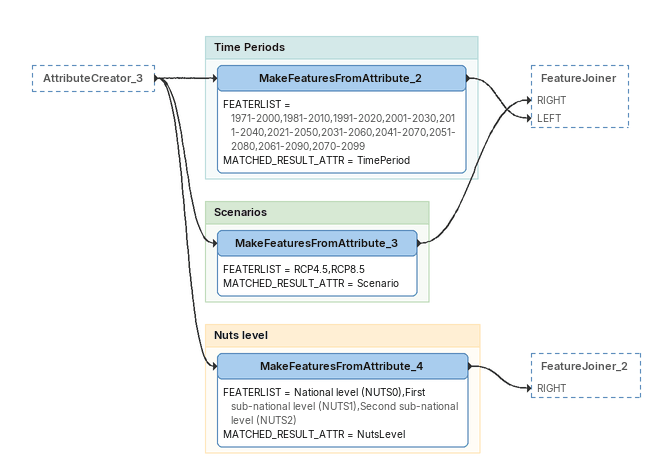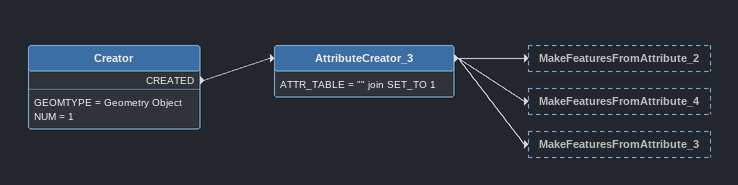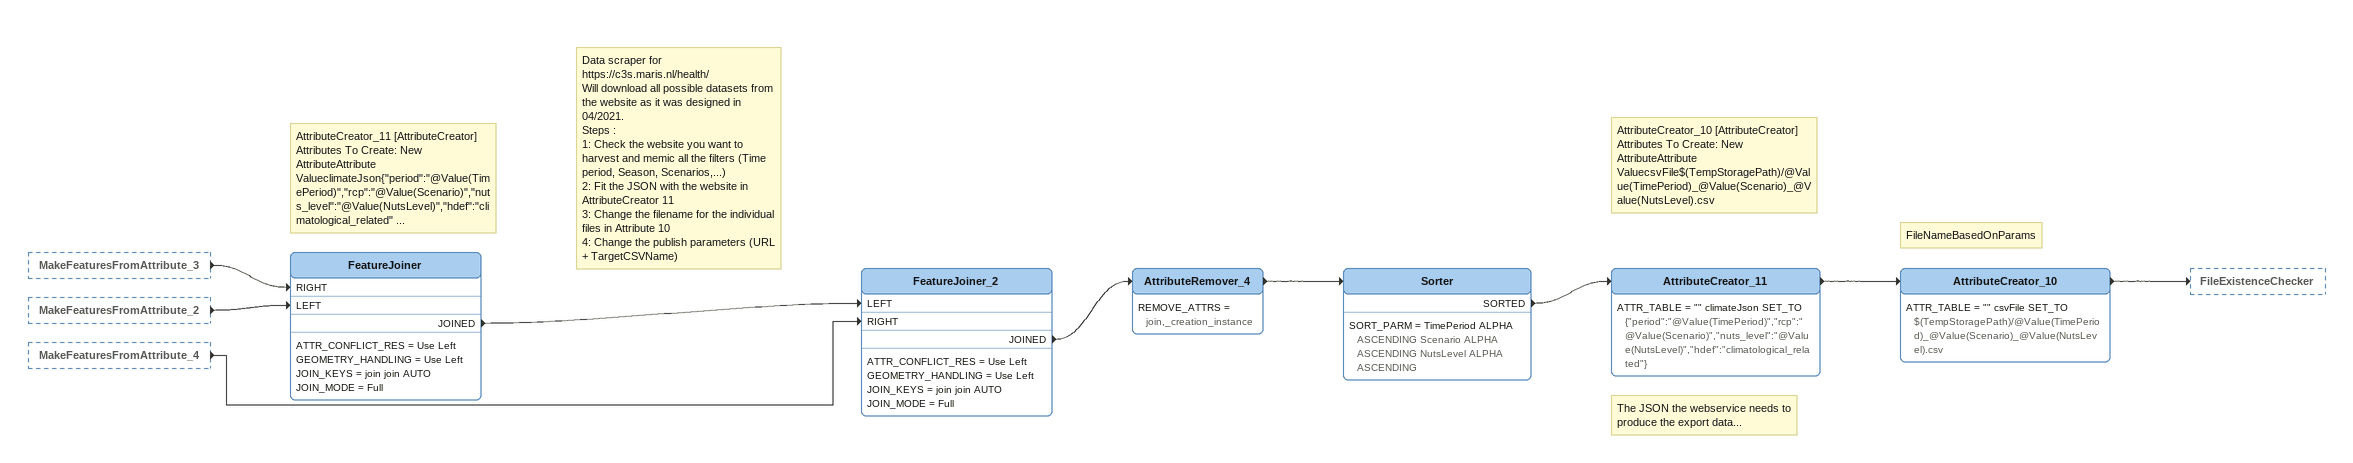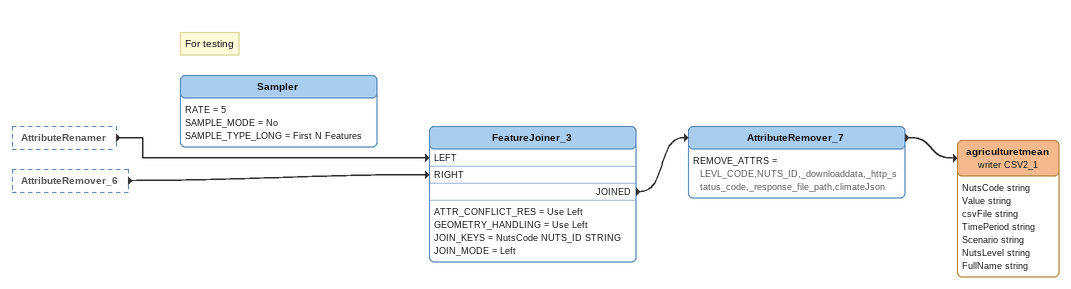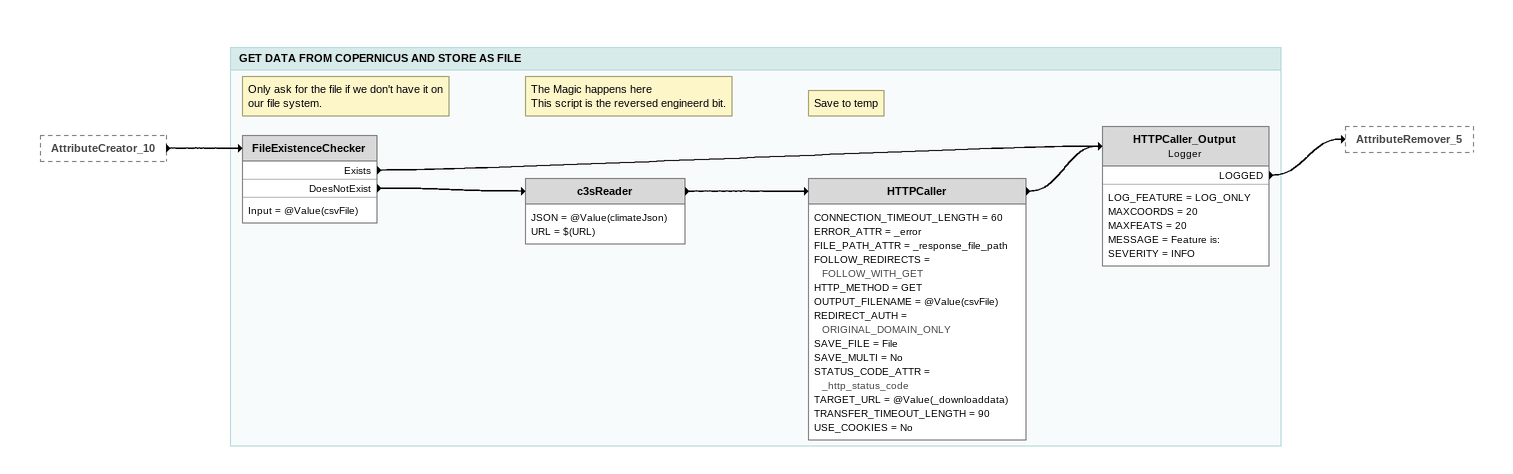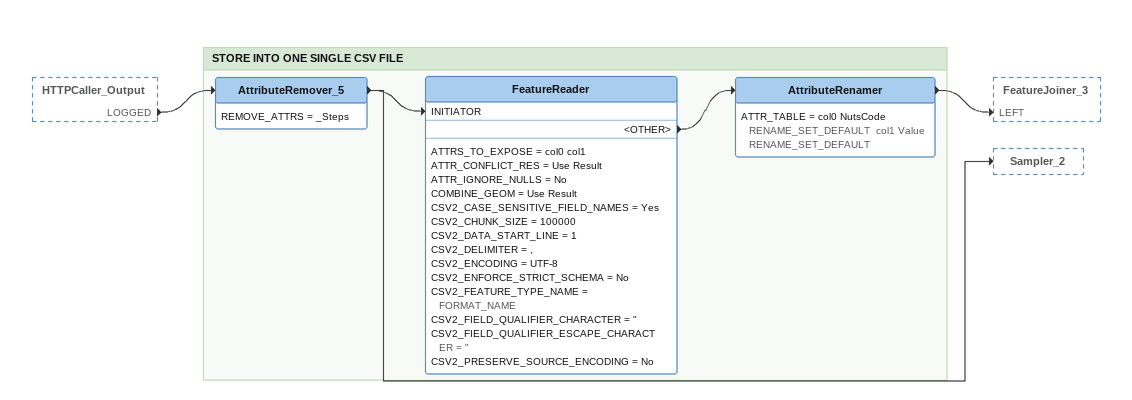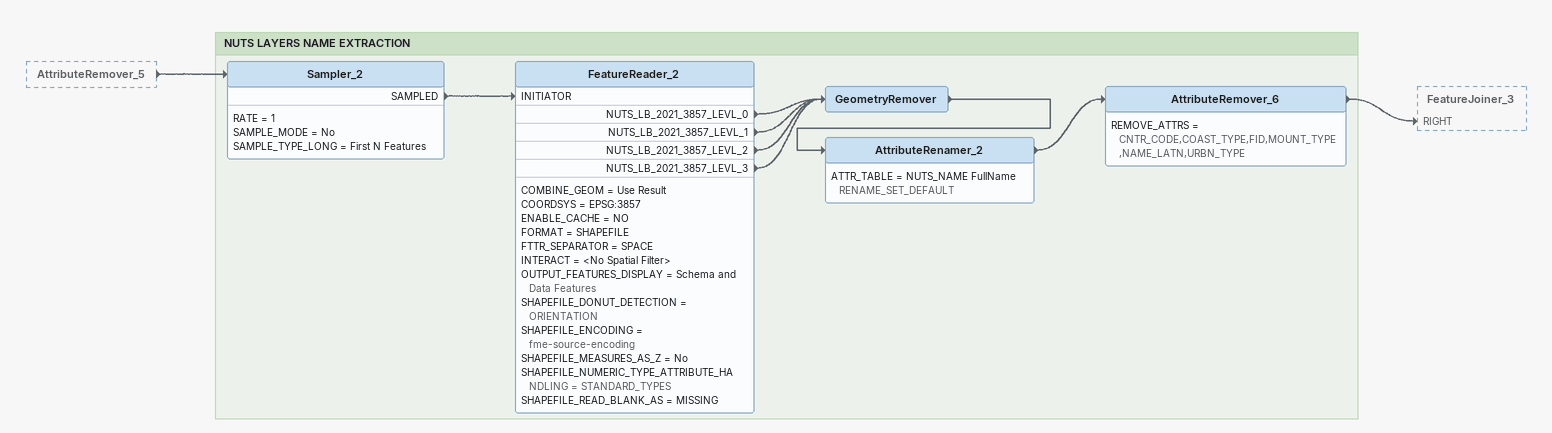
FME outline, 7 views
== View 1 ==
AttributeCreator_3 [outside]
    -> MakeFeaturesFromAttribute_2
    -> MakeFeaturesFromAttribute_4
    -> MakeFeaturesFromAttribute_3

Bookmark: Time Periods
MakeFeaturesFromAttribute_2
    FEATERLIST = 1971-2000,1981-2010,1991-2020,2001-2030,2011-2040,2021-2050,2031-2060,2041-2070,2051-2080,2061-2090,2070-2099
    MATCHED_RESULT_ATTR = TimePeriod
    -> FeatureJoiner [LEFT]

Bookmark: Scenarios
MakeFeaturesFromAttribute_3
    FEATERLIST = RCP4.5,RCP8.5
    MATCHED_RESULT_ATTR = Scenario
    -> FeatureJoiner [RIGHT]

Bookmark: Nuts level
MakeFeaturesFromAttribute_4
    FEATERLIST = National level (NUTS0),First sub-national level (NUTS1),Second sub-national level (NUTS2)
    MATCHED_RESULT_ATTR = NutsLevel
    -> FeatureJoiner_2 [RIGHT]

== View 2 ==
Creator
    GEOMTYPE = Geometry Object
    NUM = 1
    CREATED -> AttributeCreator_3
AttributeCreator_3
    ATTR_TABLE = "" join SET_TO 1
    -> MakeFeaturesFromAttribute_2
    -> MakeFeaturesFromAttribute_4
    -> MakeFeaturesFromAttribute_3

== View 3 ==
MakeFeaturesFromAttribute_3 [outside]
    -> FeatureJoiner [RIGHT]
MakeFeaturesFromAttribute_2 [outside]
    -> FeatureJoiner [LEFT]
MakeFeaturesFromAttribute_4 [outside]
    -> FeatureJoiner_2 [RIGHT]
Note: Data scraper for https://c3s.maris.nl/health/ / Will download all possible datasets from the website as it was designed in 04/2021. / Steps : / 1: Check the website you want to harvest and memic all the filters (Time period, Season, Scenarios,...) / 2: Fit the JSON with the website in AttributeCreator 11 / 3: Change the filename for the individual files in Attribute 10 / 4: Change the publish parameters (URL + TargetCSVName)
FeatureJoiner
    ATTR_CONFLICT_RES = Use Left
    GEOMETRY_HANDLING = Use Left
    JOIN_KEYS = join join AUTO
    JOIN_MODE = Full
    JOINED -> FeatureJoiner_2 [LEFT]
FeatureJoiner_2
    ATTR_CONFLICT_RES = Use Left
    GEOMETRY_HANDLING = Use Left
    JOIN_KEYS = join join AUTO
    JOIN_MODE = Full
    JOINED -> AttributeRemover_4
AttributeRemover_4
    REMOVE_ATTRS = join,_creation_instance
    -> Sorter
Sorter
    SORT_PARM = TimePeriod ALPHA ASCENDING Scenario ALPHA ASCENDING NutsLevel ALPHA ASCENDING
    SORTED -> AttributeCreator_11
Note: AttributeCreator_11 [AttributeCreator] / Attributes To Create: New AttributeAttribute ValueclimateJson{"period":"@Value(TimePeriod)","rcp":"@Value(Scenario)","nuts_level":"@Value(NutsLevel)","hdef":"climatological_related" ...
Note: The JSON the webservice needs to produce the export data...
AttributeCreator_11
    ATTR_TABLE = "" climateJson SET_TO {"period":"@Value(TimePeriod)","rcp":"@Value(Scenario)","nuts_level":"@Value(NutsLevel)","hdef":"climatological_related"}
    -> AttributeCreator_10
Note: AttributeCreator_10 [AttributeCreator] / Attributes To Create: New AttributeAttribute ValuecsvFile$(TempStoragePath)/@Value(TimePeriod)_@Value(Scenario)_@Value(NutsLevel).csv
Note: FileNameBasedOnParams
AttributeCreator_10
    ATTR_TABLE = "" csvFile SET_TO $(TempStoragePath)/@Value(TimePeriod)_@Value(Scenario)_@Value(NutsLevel).csv
    -> FileExistenceChecker

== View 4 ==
AttributeRenamer [outside]
    -> FeatureJoiner_3 [LEFT]
AttributeRemover_6 [outside]
    -> FeatureJoiner_3 [RIGHT]
FeatureJoiner_3
    ATTR_CONFLICT_RES = Use Left
    GEOMETRY_HANDLING = Use Left
    JOIN_KEYS = NutsCode NUTS_ID STRING
    JOIN_MODE = Left
    JOINED -> AttributeRemover_7
AttributeRemover_7
    REMOVE_ATTRS = LEVL_CODE,NUTS_ID,_downloaddata,_http_status_code,_response_file_path,climateJson
    -> agriculturetmean (writer CSV2_1)
agriculturetmean (writer CSV2_1)
    attributes: NutsCode string, Value string, csvFile string, TimePeriod string, Scenario string, NutsLevel string, FullName string
Note: For testing
Sampler
    RATE = 5
    SAMPLE_MODE = No
    SAMPLE_TYPE_LONG = First N Features

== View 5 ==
AttributeCreator_10 [outside]
    -> FileExistenceChecker

Bookmark: GET DATA FROM COPERNICUS AND STORE AS FILE
Note: Only ask for the file if we don't have it on our file system.
FileExistenceChecker
    Input = @Value(csvFile)
    Exists -> HTTPCaller_Output
    DoesNotExist -> c3sReader
Note: The Magic happens here / This script is the reversed engineerd bit.
c3sReader
    JSON = @Value(climateJson)
    URL = $(URL)
    -> HTTPCaller
Note: Save to temp
HTTPCaller
    CONNECTION_TIMEOUT_LENGTH = 60
    ERROR_ATTR = _error
    FILE_PATH_ATTR = _response_file_path
    FOLLOW_REDIRECTS = FOLLOW_WITH_GET
    HTTP_METHOD = GET
    OUTPUT_FILENAME = @Value(csvFile)
    REDIRECT_AUTH = ORIGINAL_DOMAIN_ONLY
    SAVE_FILE = File
    SAVE_MULTI = No
    STATUS_CODE_ATTR = _http_status_code
    TARGET_URL = @Value(_downloaddata)
    TRANSFER_TIMEOUT_LENGTH = 90
    USE_COOKIES = No
    -> HTTPCaller_Output
HTTPCaller_Output: Logger
    LOG_FEATURE = LOG_ONLY
    MAXCOORDS = 20
    MAXFEATS = 20
    MESSAGE = Feature is:
    SEVERITY = INFO
    LOGGED -> AttributeRemover_5

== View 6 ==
HTTPCaller_Output [outside]
    LOGGED -> AttributeRemover_5

Bookmark: STORE INTO ONE SINGLE CSV FILE
AttributeRemover_5
    REMOVE_ATTRS = _Steps
    -> FeatureReader [INITIATOR]
    -> Sampler_2
FeatureReader
    ATTRS_TO_EXPOSE = col0 col1
    ATTR_CONFLICT_RES = Use Result
    ATTR_IGNORE_NULLS = No
    COMBINE_GEOM = Use Result
    CSV2_CASE_SENSITIVE_FIELD_NAMES = Yes
    CSV2_CHUNK_SIZE = 100000
    CSV2_DATA_START_LINE = 1
    CSV2_DELIMITER = ,
    CSV2_ENCODING = UTF-8
    CSV2_ENFORCE_STRICT_SCHEMA = No
    CSV2_FEATURE_TYPE_NAME = FORMAT_NAME
    CSV2_FIELD_QUALIFIER_CHARACTER = "
    CSV2_FIELD_QUALIFIER_ESCAPE_CHARACTER = "
    CSV2_PRESERVE_SOURCE_ENCODING = No
    <OTHER> -> AttributeRenamer
AttributeRenamer
    ATTR_TABLE = col0 NutsCode RENAME_SET_DEFAULT  col1 Value RENAME_SET_DEFAULT
    -> FeatureJoiner_3 [LEFT]

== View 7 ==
AttributeRemover_5 [outside]
    -> Sampler_2

Bookmark: NUTS LAYERS NAME EXTRACTION
Sampler_2
    RATE = 1
    SAMPLE_MODE = No
    SAMPLE_TYPE_LONG = First N Features
    SAMPLED -> FeatureReader_2 [INITIATOR]
FeatureReader_2
    COMBINE_GEOM = Use Result
    COORDSYS = EPSG:3857
    ENABLE_CACHE = NO
    FORMAT = SHAPEFILE
    FTTR_SEPARATOR = SPACE
    INTERACT = <No Spatial Filter>
    OUTPUT_FEATURES_DISPLAY = Schema and Data Features
    SHAPEFILE_DONUT_DETECTION = ORIENTATION
    SHAPEFILE_ENCODING = fme-source-encoding
    SHAPEFILE_MEASURES_AS_Z = No
    SHAPEFILE_NUMERIC_TYPE_ATTRIBUTE_HANDLING = STANDARD_TYPES
    SHAPEFILE_READ_BLANK_AS = MISSING
    NUTS_LB_2021_3857_LEVL_0 -> GeometryRemover
    NUTS_LB_2021_3857_LEVL_1 -> GeometryRemover
    NUTS_LB_2021_3857_LEVL_2 -> GeometryRemover
    NUTS_LB_2021_3857_LEVL_3 -> GeometryRemover
GeometryRemover
    -> AttributeRenamer_2
AttributeRenamer_2
    ATTR_TABLE = NUTS_NAME FullName RENAME_SET_DEFAULT
    -> AttributeRemover_6
AttributeRemover_6
    REMOVE_ATTRS = CNTR_CODE,COAST_TYPE,FID,MOUNT_TYPE,NAME_LATN,URBN_TYPE
    -> FeatureJoiner_3 [RIGHT]
